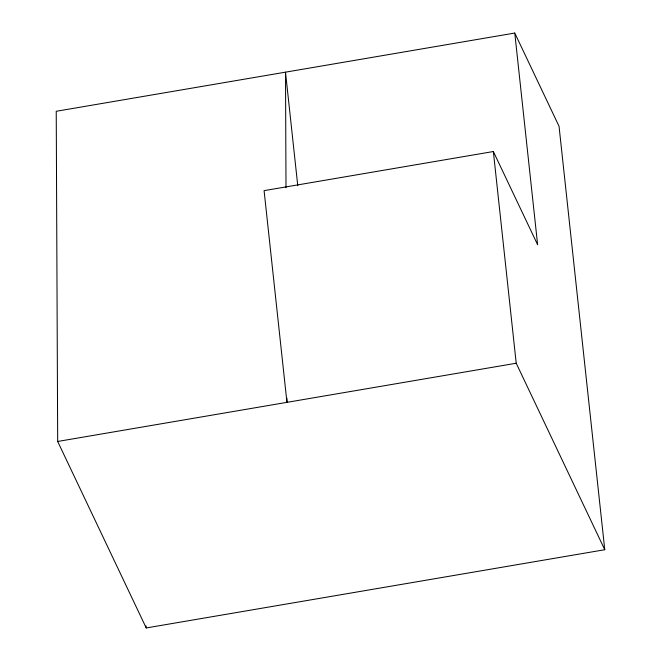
<?xml version="1.0" encoding="UTF-8"?>
<svg xmlns="http://www.w3.org/2000/svg" width="661" height="661" viewBox="0 0 661 661"><rect width="100%" height="100%" fill="white"/><g stroke="black" fill="none" stroke-linecap="round" stroke-linejoin="round"><path stroke-width="0.99" d="M514.77 33.05L56.235 111.279L57.681 441.465L146.23 627.95L604.765 549.721L559.049 126.292L514.77 33.05L537.633 244.76L493.354 151.526L264.086 190.641L286.948 402.351L286.932 398.228M57.681 441.465L516.216 363.236L604.765 549.721M493.354 151.526L516.216 363.236M297.764 185.691L285.502 72.165L286.006 187.732M146.007 625.901L146.23 627.95"/></g></svg>
